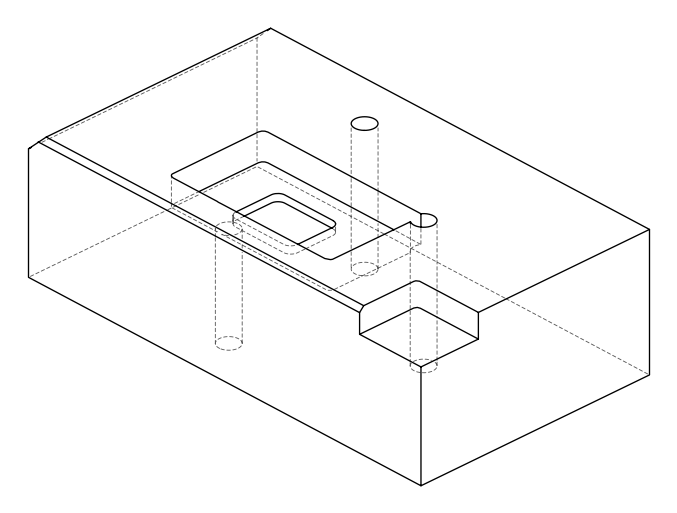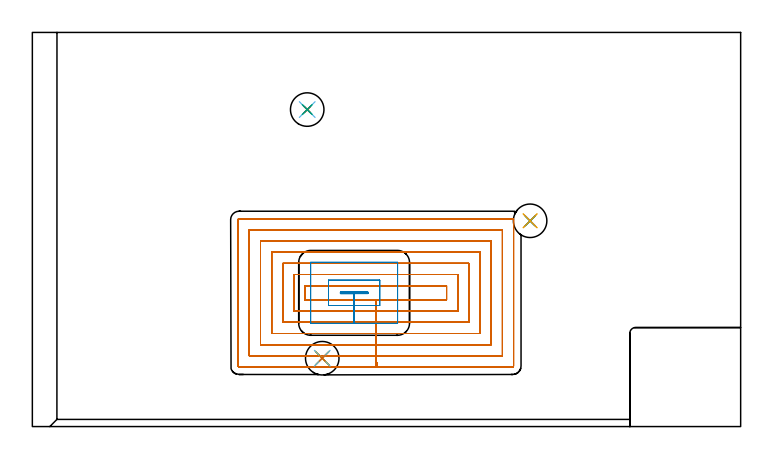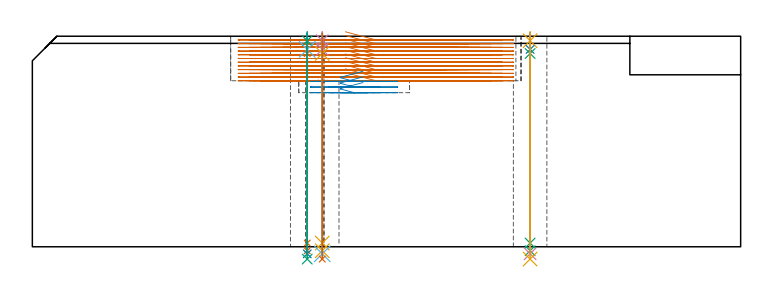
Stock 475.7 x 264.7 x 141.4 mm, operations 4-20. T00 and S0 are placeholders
(PLAN: 20 operations, 16 tool changes, 146.7 min)
(1 AREA_MILL | FG_CHAMFER_SURFACE | UGT0205_001 | 6.38 min | 4554 mm3)
(2 AREA_MILL_1 | FG_CHAMFER_SURFACE_1 | UGT0205_001 | 12.99 min | 35960 mm3)
(3 MILL_CORNER_NOTCH_RECTANGULAR | CORNER_NOTCH_RECTANGULAR | NXT0201_008 | Follow Part, ap 1.5, ae 75% | 51.38 min | 128040 mm3)
(4 MILL_OPEN_POCKET | POCKET_OPEN | NXT0201_013 | Follow Part, ap 2.5, ae 75% | 67.69 min | 638308 mm3)
(5 MILL_RECTANGULAR_POCKET | POCKET_RECTANGULAR_STRAIGHT | UGT0201_010 | Follow Part, ap 4, ae 75% | 2.49 min | 33513 mm3)
(6 SPOT_DRILL | STEP1HOLE | NXT0321_9005460120000 | 0.05 min | 147 mm3)
(7 SPOT_DRILL_1 | STEP1HOLE_1 | NXT0321_9005460120000 | 0.05 min | 0 mm3)
(8 SPOT_DRILL_2 | STEP1HOLE_2 | NXT0321_9005460120000 | 0.05 min | 168 mm3)
(9 DRILL_BLIND_HOLE_INTO_CENTER | STEP1HOLE | NXT0301_030 | 0.04 min | 161 mm3)
(10 GUN_DRILL_THROUGH_HOLE | STEP1HOLE | UGT0307_001 | 0.63 min | 2616 mm3)
(11 SPADE_DRILL_TO_ENLARGE_THROUGH_HOLE | STEP1HOLE | UGT0306_005 | 0.59 min | 20382 mm3)
(12 DRILL_TO_ENLARGE_THROUGH_HOLE | STEP1HOLE | UGT0301_054 | 0.61 min | 32838 mm3)
(13 DRILL_BLIND_HOLE_INTO_CENTER_1 | STEP1HOLE_1 | NXT0301_030 | 0.04 min | 0 mm3)
(14 GUN_DRILL_THROUGH_HOLE_1 | STEP1HOLE_1 | UGT0307_001 | 0.63 min | 2150 mm3)
(15 SPADE_DRILL_TO_ENLARGE_THROUGH_HOLE_1 | STEP1HOLE_1 | UGT0306_005 | 0.59 min | 16188 mm3)
(16 DRILL_TO_ENLARGE_THROUGH_HOLE_1 | STEP1HOLE_1 | UGT0301_054 | 0.61 min | 25942 mm3)
(17 DRILL_BLIND_HOLE_INTO_CENTER_2 | STEP1HOLE_2 | NXT0301_030 | 0.04 min | 161 mm3)
(18 GUN_DRILL_THROUGH_HOLE_2 | STEP1HOLE_2 | UGT0307_001 | 0.63 min | 2555 mm3)
(19 SPADE_DRILL_TO_ENLARGE_THROUGH_HOLE_2 | STEP1HOLE_2 | UGT0306_005 | 0.59 min | 20225 mm3)
(20 DRILL_TO_ENLARGE_THROUGH_HOLE_2 | STEP1HOLE_2 | UGT0301_054 | 0.61 min | 31328 mm3)
(TOOL UGT0205_001 | Chamfer Mill 20 x 3 x 45 deg. | D20 FL50 Z2)
(TOOL NXT0201_008 | ENDMILL 6mm [2P460-0600-NA 1630] | D6 FL26 Z6)
(TOOL NXT0201_013 | ENDMILL 10mm | D10 FL30 Z4)
(TOOL UGT0201_010 | End Mill 16 mm | D16 FL22 Z2)
(TOOL NXT0321_9005460120000 | NC Spot Drill, 142deg, 12mm, Carbide, Uncoated | D12 PA142 FL30 Z2)
(TOOL NXT0301_030 | Carbide Drill 5.9mm [860.1-0590-018A1-MM 2214] | D5.9 PA140 FL28 Z2)
(TOOL UGT0307_001 | Gun Drill 5 mm | D5 PA130 FL24 Z1)
(TOOL UGT0306_005 | Spade Drill 14.5mm | D14.5 PA132 FL10 Z2)
(TOOL UGT0301_054 | Twist Drill 22.5 mm | D22.5 PA118 FL155 Z2)
(OP 4 MILL_OPEN_POCKET)
G17 G21 G94 G90
T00 M6
G54
G17 G0 G90 X210.205 Y85. S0 M3
G43 Z151.4 H0
Z144.4
G94 G1 X230.7 Z138.908 F250.
X278.2 F500.
Y94.6
X183.2
Y85.
X192.544
X230.7
Y77.5
X285.7
Y102.1
X175.7
Y77.5
X192.544
X230.7
Y70.
X293.2
Y109.6
X168.2
Y70.
X192.544
X230.7
Y62.5
X300.7
Y117.1
X160.7
Y62.5
X230.7
Y55.
X308.2
Y124.6
X153.2
Y55.
X230.7
Y47.5
X315.7
Y132.1
X145.7
Y47.5
X230.7
Y40.
X322.6
G3 X323.2 Y40.6 R0.6
G1 Y139.399
X322.832 Y139.553
G3 X322.6 Y139.6 R0.6
G1 X138.8
G3 X138.2 Y139. R0.6
G1 Y40.6
G3 X138.8 Y40. R0.6
G1 X230.7
X231.7
Y43. F250.
G0 X210.205 Y85. Z141.908
G1 X230.7 Z136.417
X278.2 F500.
Y94.6
X183.2
Y85.
X192.544
X230.7
Y77.5
X285.7
Y102.1
X175.7
Y77.5
X192.544
X230.7
Y70.
X293.2
Y109.6
X168.2
Y70.
X192.544
X230.7
Y62.5
X300.7
Y117.1
X160.7
Y62.5
X230.7
Y55.
X308.2
Y124.6
X153.2
Y55.
X230.7
Y47.5
X315.7
Y132.1
X145.7
Y47.5
X230.7
Y40.
X322.6
G3 X323.2 Y40.6 R0.6
G1 Y139.399
X322.832 Y139.553
G3 X322.6 Y139.6 R0.6
G1 X138.8
G3 X138.2 Y139. R0.6
G1 Y40.6
G3 X138.8 Y40. R0.6
G1 X230.7
X231.7
Y43. F250.
G0 X210.205 Y85. Z139.417
G1 X230.7 Z133.925
X278.2 F500.
Y94.6
X183.2
Y85.
X192.544
X230.7
Y77.5
X285.7
Y102.1
X175.7
Y77.5
X192.544
X230.7
Y70.
X293.2
Y109.6
X168.2
Y70.
X192.544
X230.7
Y62.5
X300.7
Y117.1
X160.7
Y62.5
X230.7
Y55.
X308.2
Y124.6
X153.2
Y55.
X230.7
Y47.5
X315.7
Y132.1
X145.7
Y47.5
X230.7
Y40.
X322.6
G3 X323.2 Y40.6 R0.6
G1 Y139.399
X322.832 Y139.553
G3 X322.6 Y139.6 R0.6
G1 X138.8
G3 X138.2 Y139. R0.6
G1 Y40.6
G3 X138.8 Y40. R0.6
G1 X230.7
X231.7
Y43. F250.
G0 X210.205 Y85. Z136.925
G1 X230.7 Z131.433
X278.2 F500.
Y94.6
X183.2
Y85.
X192.544
X230.7
Y77.5
X285.7
Y102.1
X175.7
Y77.5
X192.544
X230.7
Y70.
X293.2
Y109.6
X168.2
Y70.
X192.544
X230.7
Y62.5
X300.7
Y117.1
X160.7
Y62.5
X230.7
Y55.
X308.2
Y124.6
X153.2
Y55.
X230.7
Y47.5
X315.7
Y132.1
X145.7
Y47.5
X230.7
Y40.
X322.6
G3 X323.2 Y40.6 R0.6
G1 Y139.399
X322.832 Y139.553
G3 X322.6 Y139.6 R0.6
G1 X138.8
G3 X138.2 Y139. R0.6
G1 Y40.6
G3 X138.8 Y40. R0.6
G1 X230.7
X231.7
Y43. F250.
G0 X210.205 Y85. Z134.433
G1 X230.7 Z128.942
X278.2 F500.
Y94.6
X183.2
Y85.
X192.544
X230.7
Y77.5
X285.7
Y102.1
X175.7
Y77.5
X192.544
X230.7
Y70.
X293.2
Y109.6
X168.2
Y70.
X192.544
X230.7
Y62.5
X300.7
Y117.1
X160.7
Y62.5
X230.7
Y55.
X308.2
Y124.6
X153.2
Y55.
X230.7
Y47.5
X315.7
Y132.1
X145.7
Y47.5
X230.7
Y40.
X322.6
G3 X323.2 Y40.6 R0.6
G1 Y139.399
X322.832 Y139.553
G3 X322.6 Y139.6 R0.6
G1 X138.8
G3 X138.2 Y139. R0.6
G1 Y40.6
G3 X138.8 Y40. R0.6
G1 X230.7
X231.7
Y43. F250.
G0 X210.205 Y85. Z131.942
G1 X230.7 Z126.45
X278.2 F500.
Y94.6
X183.2
Y85.
X192.544
X230.7
Y77.5
X285.7
Y102.1
X175.7
Y77.5
X192.544
X230.7
Y70.
X293.2
Y109.6
X168.2
Y70.
X192.544
X230.7
Y62.5
X300.7
Y117.1
X160.7
Y62.5
X230.7
Y55.
X308.2
Y124.6
X153.2
Y55.
X230.7
Y47.5
X315.7
Y132.1
X145.7
Y47.5
X230.7
Y40.
X322.6
G3 X323.2 Y40.6 R0.6
G1 Y139.399
X322.832 Y139.553
G3 X322.6 Y139.6 R0.6
G1 X138.8
G3 X138.2 Y139. R0.6
G1 Y40.6
G3 X138.8 Y40. R0.6
G1 X230.7
X231.7
Y43. F250.
G0 X210.205 Y85. Z129.45
G1 X230.7 Z123.958
X278.2 F500.
Y94.6
X183.2
Y85.
X192.544
X230.7
Y77.5
X285.7
Y102.1
X175.7
Y77.5
X192.544
X230.7
Y70.
X293.2
Y109.6
X168.2
Y70.
X192.544
X230.7
Y62.5
X300.7
Y117.1
X160.7
Y62.5
X230.7
Y55.
X308.2
Y124.6
X153.2
Y55.
X230.7
Y47.5
X315.7
Y132.1
X145.7
Y47.5
X230.7
Y40.
X322.6
G3 X323.2 Y40.6 R0.6
G1 Y139.399
X322.832 Y139.553
G3 X322.6 Y139.6 R0.6
G1 X138.8
G3 X138.2 Y139. R0.6
G1 Y40.6
G3 X138.8 Y40. R0.6
G1 X230.7
X231.7
Y43. F250.
G0 X210.205 Y85. Z126.958
G1 X230.7 Z121.467
X278.2 F500.
Y94.6
X183.2
Y85.
X192.544
X230.7
Y77.5
X285.7
Y102.1
X175.7
Y77.5
X192.544
X230.7
Y70.
X293.2
Y109.6
X168.2
Y70.
X192.544
X230.7
Y62.5
X300.7
Y117.1
X160.7
Y62.5
X230.7
Y55.
X308.2
Y124.6
X153.2
Y55.
X230.7
Y47.5
X315.7
Y132.1
X145.7
Y47.5
X230.7
Y40.
X322.6
G3 X323.2 Y40.6 R0.6
G1 Y139.399
X322.832 Y139.553
G3 X322.6 Y139.6 R0.6
G1 X138.8
G3 X138.2 Y139. R0.6
G1 Y40.6
G3 X138.8 Y40. R0.6
G1 X230.7
X231.7
Y43. F250.
G0 X210.205 Y85. Z124.467
G1 X230.7 Z118.975
X278.2 F500.
Y94.6
X183.2
Y85.
X192.544
X230.7
Y77.5
X285.7
Y102.1
X175.7
Y77.5
X192.544
X230.7
Y70.
X293.2
Y109.6
X168.2
Y70.
X192.544
X230.7
Y62.5
X300.7
Y117.1
X160.7
Y62.5
X230.7
Y55.
X308.2
Y124.6
X153.2
Y55.
X230.7
Y47.5
X315.7
Y132.1
X145.7
Y47.5
X230.7
Y40.
X322.6
G3 X323.2 Y40.6 R0.6
G1 Y139.399
X322.832 Y139.553
G3 X322.6 Y139.6 R0.6
G1 X138.8
G3 X138.2 Y139. R0.6
G1 Y40.6
G3 X138.8 Y40. R0.6
G1 X230.7
X231.7
Y43. F250.
G0 X210.205 Y85. Z121.975
G1 X230.7 Z116.483
X278.2 F500.
Y94.6
X183.2
Y85.
X192.544
X230.7
Y77.5
X285.7
Y102.1
X175.7
Y77.5
X192.544
X230.7
Y70.
X293.2
Y109.6
X168.2
Y70.
X192.544
X230.7
Y62.5
X300.7
Y117.1
X160.7
Y62.5
X230.7
Y55.
X308.2
Y124.6
X153.2
Y55.
X230.7
Y47.5
X315.7
Y132.1
X145.7
Y47.5
X230.7
Y40.
X322.6
G3 X323.2 Y40.6 R0.6
G1 Y139.399
X322.832 Y139.553
G3 X322.6 Y139.6 R0.6
G1 X138.8
G3 X138.2 Y139. R0.6
G1 Y40.6
G3 X138.8 Y40. R0.6
G1 X230.7
X231.7
Y43. F250.
G0 X210.205 Y85. Z119.483
G1 X230.7 Z113.992
X278.2 F500.
Y94.6
X183.2
Y85.
X192.544
X230.7
Y77.5
X285.7
Y102.1
X175.7
Y77.5
X192.544
X230.7
Y70.
X293.2
Y109.6
X168.2
Y70.
X192.544
X230.7
Y62.5
X300.7
Y117.1
X160.7
Y62.5
X230.7
Y55.
X308.2
Y124.6
X153.2
Y55.
X230.7
Y47.5
X315.7
Y132.1
X145.7
Y47.5
X230.7
Y40.
X322.6
G3 X323.2 Y40.6 R0.6
G1 Y139.399
X322.832 Y139.553
G3 X322.6 Y139.6 R0.6
G1 X138.8
G3 X138.2 Y139. R0.6
G1 Y40.6
G3 X138.8 Y40. R0.6
G1 X230.7
X231.7
Y43. F250.
G0 X210.205 Y85. Z116.992
G1 X230.7 Z111.5
X278.2 F500.
Y94.6
X183.2
Y85.
X192.544
X230.7
Y77.5
X285.7
Y102.1
X175.7
Y77.5
X192.544
X230.7
Y70.
X293.2
Y109.6
X168.2
Y70.
X192.544
X230.7
Y62.5
X300.7
Y117.1
X160.7
Y62.5
X230.7
Y55.
X308.2
Y124.6
X153.2
Y55.
X230.7
Y47.5
X315.7
Y132.1
X145.7
Y47.5
X230.7
Y40.
X322.6
G3 X323.2 Y40.6 R0.6
G1 Y139.399
X322.832 Y139.553
G3 X322.6 Y139.6 R0.6
G1 X138.8
G3 X138.2 Y139. R0.6
G1 Y40.6
G3 X138.8 Y40. R0.6
G1 X230.7
X231.7
Y43. F250.
G0 Z151.4
M5
M2
(OP 5 MILL_RECTANGULAR_POCKET)
G17 G21 G94 G90
T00 M6
G54
G17 G0 G90 X222.041 Y90.3 S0 M3
G43 Z151.4 H0
Z117.87
G94 G1 X206.9 Z113.813 F250.
Y89.3 Z113.545
X216.1 Z111.08
X225.3 F500.
Y90.3
X206.9
Y89.3
X216.1
Y81.3
X233.3
Y98.3
X198.9
Y81.3
X216.1
Y69.3
X245.2
X245.255 Y69.305
X245.295 Y69.345
X245.3 Y69.4
Y110.2
X245.295 Y110.255
X245.255 Y110.295
X245.2 Y110.3
X187.
X186.945 Y110.295
X186.905 Y110.255
X186.9 Y110.2
Y69.4
X186.905 Y69.345
X186.945 Y69.305
X187. Y69.3
X216.1
X217.1
G0 X222.041 Y90.3 Z114.08
G1 X206.9 Z110.023 F250.
Y89.3 Z109.755
X216.1 Z107.29
X225.3 F500.
Y90.3
X206.9
Y89.3
X216.1
Y81.3
X233.3
Y98.3
X198.9
Y81.3
X216.1
Y69.3
X245.2
X245.255 Y69.305
X245.295 Y69.345
X245.3 Y69.4
Y110.2
X245.295 Y110.255
X245.255 Y110.295
X245.2 Y110.3
X187.
X186.945 Y110.295
X186.905 Y110.255
X186.9 Y110.2
Y69.4
X186.905 Y69.345
X186.945 Y69.305
X187. Y69.3
X216.1
X217.1
G0 X222.041 Y90.3 Z110.29
G1 X206.9 Z106.233 F250.
Y89.3 Z105.965
X216.1 Z103.5
X225.3 F500.
Y90.3
X206.9
Y89.3
X216.1
Y81.3
X233.3
Y98.3
X198.9
Y81.3
X216.1
Y69.3
X245.2
X245.255 Y69.305
X245.295 Y69.345
X245.3 Y69.4
Y110.2
X245.295 Y110.255
X245.255 Y110.295
X245.2 Y110.3
X187.
X186.945 Y110.295
X186.905 Y110.255
X186.9 Y110.2
Y69.4
X186.905 Y69.345
X186.945 Y69.305
X187. Y69.3
X216.1
X217.1
G0 Z151.4
M5
M2
(OP 6 SPOT_DRILL)
G17 G21 G94 G90
T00 M6
G54
G17 G0 G90 X184.6 Y212.9 S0 M3
G43 Z151.4 H0
G94 G81 G98 Z138.4 F250. R144.4
G80
M5
M2
(OP 7 SPOT_DRILL_1)
G17 G21 G94 G90
T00 M6
G54
G17 G0 G90 X194.7 Y45.9 S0 M3
G43 Z151.4 H0
G94 G81 G98 Z138.4 F250. R144.4
G80
M5
M2
(OP 8 SPOT_DRILL_2)
G17 G21 G94 G90
T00 M6
G54
G17 G0 G90 X334.3 Y138.2 S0 M3
G43 Z151.4 H0
G94 G81 G98 Z138.4 F250. R144.4
G80
M5
M2
(OP 9 DRILL_BLIND_HOLE_INTO_CENTER)
G17 G21 G94 G90
T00 M6
G54
G17 G0 G90 X184.6 Y212.9 S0 M3
G43 Z151.4 H1
G94 G81 G98 Z132.55 F250. R143.4
G80
M5
M2
(OP 10 GUN_DRILL_THROUGH_HOLE)
G17 G21 G94 G90
T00 M6
G54
G17 G0 G90 X184.6 Y212.9 M8
G43 Z151.4 H0
Z138.86
S716 M3
G94 G1 Z129.794 F125. M26
G4 X.084
Z2.5 F250.
G4 X.084
Z-2.666 F125.
G4 X.084
M5
M9
G0 Z138.86
Z151.4
M2
(OP 11 SPADE_DRILL_TO_ENLARGE_THROUGH_HOLE)
G17 G21 G94 G90
T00 M6
G54
G17 G0 G90 X184.6 Y212.9 S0 M3
G43 Z151.4 H0
G94 G73 G98 Z-4.728 F250. Q13.284 R143.4
G80
M5
M2
(OP 12 DRILL_TO_ENLARGE_THROUGH_HOLE)
G17 G21 G94 G90
T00 M6
G54
G17 G0 G90 X184.6 Y212.9 S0 M3
G43 Z151.4 H0
G94 G73 G98 Z-8.26 F250. Q21.38 R143.4
G80
M5
M2
(OP 13 DRILL_BLIND_HOLE_INTO_CENTER_1)
G17 G21 G94 G90
T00 M6
G54
G17 G0 G90 X194.7 Y45.9 S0 M3
G43 Z151.4 H1
G94 G81 G98 Z132.55 F250. R143.4
G80
M5
M2
(OP 14 GUN_DRILL_THROUGH_HOLE_1)
G17 G21 G94 G90
T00 M6
G54
G17 G0 G90 X194.7 Y45.9 M8
G43 Z151.4 H0
Z138.86
S716 M3
G94 G1 Z129.794 F125. M26
G4 X.084
Z2.5 F250.
G4 X.084
Z-2.666 F125.
G4 X.084
M5
M9
G0 Z138.86
Z151.4
M2
(OP 15 SPADE_DRILL_TO_ENLARGE_THROUGH_HOLE_1)
G17 G21 G94 G90
T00 M6
G54
G17 G0 G90 X194.7 Y45.9 S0 M3
G43 Z151.4 H0
G94 G73 G98 Z-4.728 F250. Q13.284 R143.4
G80
M5
M2
(OP 16 DRILL_TO_ENLARGE_THROUGH_HOLE_1)
G17 G21 G94 G90
T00 M6
G54
G17 G0 G90 X194.7 Y45.9 S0 M3
G43 Z151.4 H0
G94 G73 G98 Z-8.26 F250. Q21.38 R143.4
G80
M5
M2
(OP 17 DRILL_BLIND_HOLE_INTO_CENTER_2)
G17 G21 G94 G90
T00 M6
G54
G17 G0 G90 X334.3 Y138.2 S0 M3
G43 Z151.4 H1
G94 G81 G98 Z132.55 F250. R143.4
G80
M5
M2
(OP 18 GUN_DRILL_THROUGH_HOLE_2)
G17 G21 G94 G90
T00 M6
G54
G17 G0 G90 X334.3 Y138.2 M8
G43 Z151.4 H0
Z138.86
S716 M3
G94 G1 Z129.794 F125. M26
G4 X.084
Z2.5 F250.
G4 X.084
Z-2.666 F125.
G4 X.084
M5
M9
G0 Z138.86
Z151.4
M2
(OP 19 SPADE_DRILL_TO_ENLARGE_THROUGH_HOLE_2)
G17 G21 G94 G90
T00 M6
G54
G17 G0 G90 X334.3 Y138.2 S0 M3
G43 Z151.4 H0
G94 G73 G98 Z-4.728 F250. Q13.284 R143.4
G80
M5
M2
(OP 20 DRILL_TO_ENLARGE_THROUGH_HOLE_2)
G17 G21 G94 G90
T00 M6
G54
G17 G0 G90 X334.3 Y138.2 S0 M3
G43 Z151.4 H0
G94 G73 G98 Z-8.26 F250. Q21.38 R143.4
G80
M5
M2
